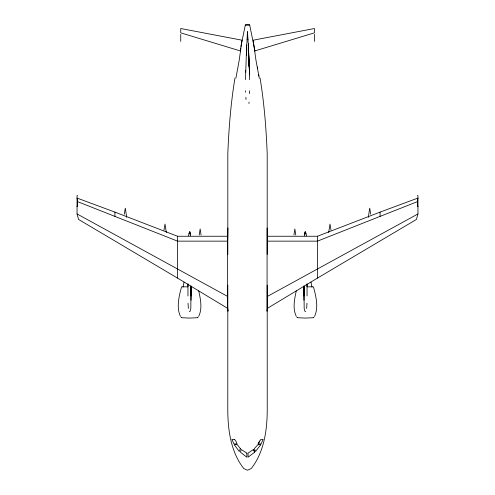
<?xml version="1.0" encoding="UTF-8"?>
<svg xmlns="http://www.w3.org/2000/svg" width="495" height="495" viewBox="0 0 495 495"><rect width="100%" height="100%" fill="white"/><g stroke="black" fill="none" stroke-linecap="round" stroke-linejoin="round"><path stroke-width="0.74" d="M191.07 286.104L191.064 295.948M303.942 300.242L303.973 286.005L304.171 308.435L304.982 311.448L305.693 311.485M187.952 286.797L187.964 283.753M247.444 35.603L247.444 31.785L246.943 42.805M245.489 79.658L246.652 45.163M245.656 72.109L245.699 70.222M246.535 55.508L246.751 48.782M248.966 103.542L249.01 102.118M249.616 79.658L249.375 67.821L248.738 61.485L248.966 65.872M306.665 308.453L306.962 303.231M249.437 93.611L249.647 90.789M304.382 235.818L305.099 231.895L305.427 231.895L306.448 235.855M368.317 217.336L369.691 208.154L370.761 214.261M328.68 232.446L329.992 224.062L331.044 230.187M240.446 50.966L180.743 32.849L180.743 28.518L242.012 40.194L239.227 60.093L235.917 78.13M227.91 227.954L227.725 239.456M267.071 311.12L267.09 227.954M234.97 78.049C230.812 103.071 228.832 128.36 227.818 153.679L227.818 254.461M199.231 235.001L200.153 228.919L201.069 235.001M293.931 235.001L294.847 228.919L295.769 235.001M163.956 230.187L165.008 224.062L166.32 232.446M124.239 214.261L125.309 208.154L126.683 217.336M188.552 235.855L189.573 231.895L189.901 231.895L190.618 235.818M184.01 282.107L183.051 287.001M240.322 49.506L240.601 48.003M240.886 46.505L245.39 24.75L249.629 24.75L254.981 51.004M266.978 310.99L267.275 309.592M304.555 234.042L305.099 231.895M296.288 290.887C294.476 299.054 292.44 308.682 296.338 316.435M417.458 195.618L417.953 195.618L417.953 213.945L416.431 219.446L317.45 278.103L267.362 308.354M188.88 234.042L189.591 231.895M258.13 443.916L260.853 439.337L263.099 439.337L261.137 443.891L258.13 443.897L259.603 440.996M198.662 316.435C202.56 308.682 200.524 299.054 198.712 290.887M314.511 316.435C318.848 307.612 315.928 295.961 313.428 286.84L307.494 286.84M254.616 452.251L248.082 457.201L248.063 453.135L253.551 449.423L254.616 452.251L253.551 449.423M417.953 213.945L267.362 296.437M181.38 317.246L181.09 317.4L182.228 317.753L189.573 318.081L196.923 317.753L198.062 317.4L197.771 317.246M297.229 317.246L296.938 317.4L298.077 317.753L305.427 318.081L312.772 317.753L313.91 317.4L313.62 317.246M417.458 201.62L317.45 241.145L267.362 241.145M267.362 236.251L317.45 236.251L380.08 212.108L417.953 198.062M254.733 50.966L314.43 32.849L314.43 28.518L253.162 40.194L255.946 60.093L259.256 78.13M417.953 206.372L417.458 206.483L417.458 198.668L417.953 198.668M77.047 206.106L77.542 206.044M245.39 25.078L249.629 25.078M246.999 39.346L248.001 39.346L248.1 42.805M77.542 195.618L77.047 195.618L77.047 213.945L78.569 219.446L177.55 278.103L227.638 308.354L227.638 236.251L177.55 236.251L114.92 212.108L77.047 198.062M77.047 198.668L77.542 198.668L77.542 206.483L77.047 206.372M227.638 241.145L177.55 241.145L77.542 201.62M187.506 286.84L181.572 286.84C179.072 295.961 176.152 307.612 180.489 316.435M189.307 311.485L190.018 311.448L190.829 308.435L191.027 286.005L191.058 300.242M417.458 206.044L417.953 206.106M227.638 296.437L77.047 213.945M305.427 231.895L306.12 234.042M189.901 231.895L190.408 234.042M258.662 74.665L258.941 75.952M227.725 307.717L228.022 310.99M311.949 287.001L310.99 282.107M257.4 67.06L257.691 68.558M260.048 78.049C264.206 103.071 266.186 128.36 267.201 153.679L267.201 254.461M227.725 309.592L227.929 311.12M248.793 62.023L249.375 67.821L248.23 43.634L248.688 54.401M247.444 31.785L248.001 39.346M248.762 62.952L248.874 64.381M245.433 90.789L245.532 92.237M188.038 303.231L188.335 308.453M245.897 97.305L246.015 99.538M248.75 55.935L249.474 72.833L248.348 43.523M248.255 47.285L248.484 54.011M249.461 72.109L249.412 70.222L249.505 74.825M307.036 283.753L307.048 286.797M303.93 286.104L303.936 295.948M380.08 212.108L380.08 216.395M317.45 236.251L317.45 278.103M314.43 34.341L314.43 41.394M307.048 284.675L307.048 295.948M267.201 285.139L267.238 410.819C267.065 430.873 263.909 452.325 251.268 468.548L247.5 470.25L243.75 468.548C231.085 452.337 227.972 430.867 227.78 410.819L227.818 285.139M246.652 43.523L246.652 47.427M187.952 284.675L187.952 295.948M180.743 34.341L180.743 41.394M177.55 236.251L177.55 278.103M114.92 212.108L114.92 216.395M246.863 453.135L246.844 457.201L240.465 452.251L241.158 449.448L246.863 453.135M240.366 448.631L239.32 451.496L234.24 444.708L237.353 444.708L240.366 448.631M260.785 444.708L255.482 451.496L254.424 448.538L257.883 444.708L260.785 444.708M234.5 439.337L231.92 439.337L233.869 443.854L237.043 443.947L235.843 440.996L234.5 439.337"/></g></svg>
